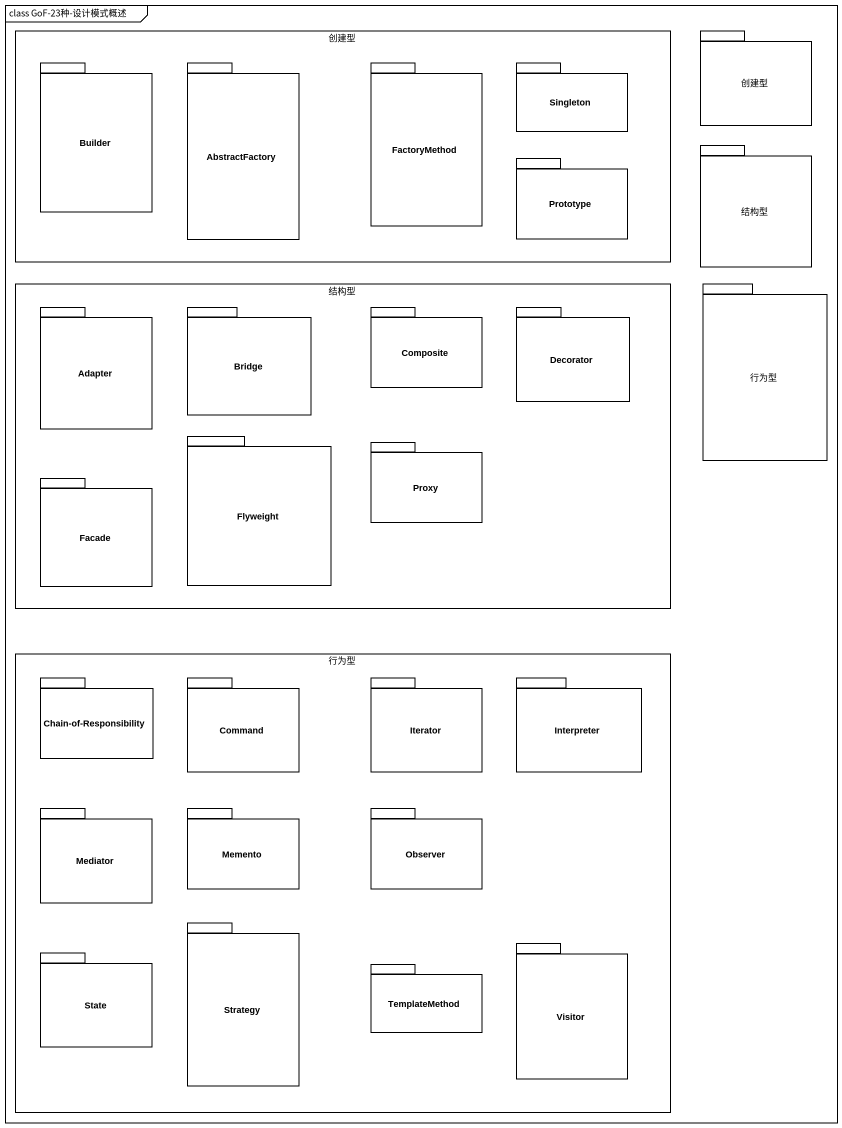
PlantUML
@startuml
mainframe class GoF-23种-设计模式概述
rectangle 创建型 {
  package Builder {
  }
  package AbstractFactory {
  }
  package FactoryMethod {
  }
  package Singleton {
  }
  package Prototype {
  }
}
package "创建型" as 创建型_2 {
}
package 结构型 {
}
rectangle "结构型" as 结构型_2 {
  package Adapter {
  }
  package Bridge {
  }
  package Composite {
  }
  package Decorator {
  }
  package Flyweight {
  }
  package Proxy {
  }
  package Facade {
  }
}
package 行为型 {
}
rectangle "行为型" as 行为型_2 {
  package "Chain-of-Responsibility" as Chain_of_Responsibility {
  }
  package Command {
  }
  package Iterator {
  }
  package Interpreter {
  }
  package Mediator {
  }
  package Memento {
  }
  package Observer {
  }
  package Strategy {
  }
  package "State" as State_ {
  }
  package TemplateMethod {
  }
  package Visitor {
  }
}
@enduml
